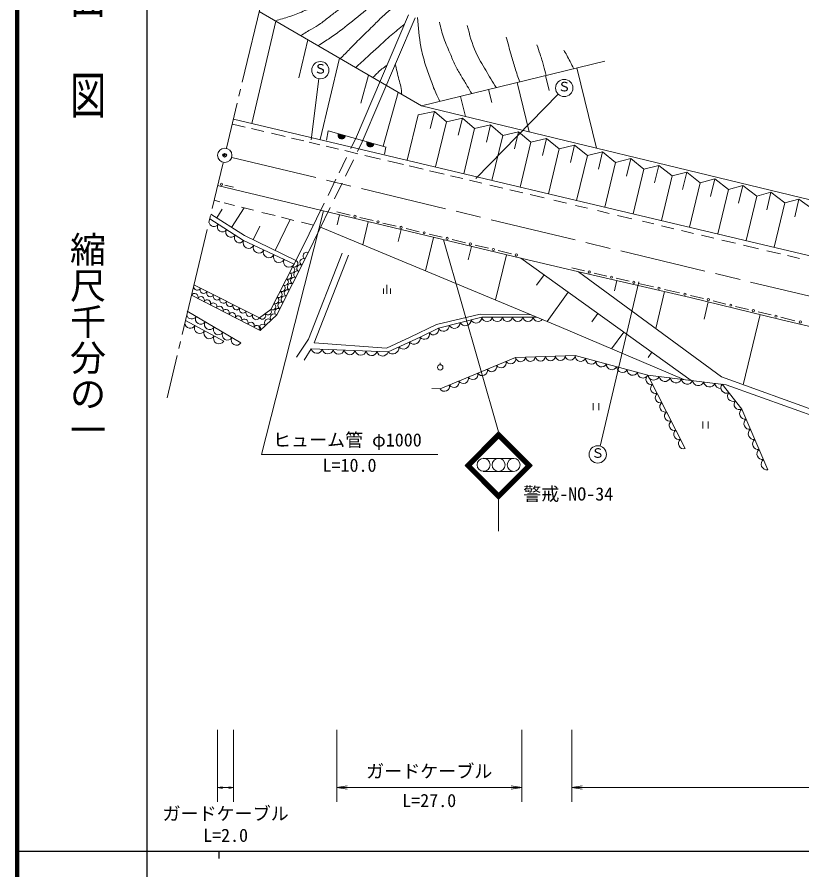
# Model space of a CAD drawing. Units: millimetres, scale not verified. Extents: x 40000 to 680000, y 20000 to 380000.
# Drawn here: x 40000 to 148847, y 202409 to 320740 of the extents above; entities that cross this region are included whole.
import ezdxf
from ezdxf.enums import TextEntityAlignment as Align

# ---------------------------------------------------------------- set-up
doc = ezdxf.new("R2010")
doc.units = ezdxf.units.MM
doc.header["$LTSCALE"] = 1000
doc.header["$PDMODE"] = 32
doc.header["$PDSIZE"] = 500
doc.linetypes.add('CHAIN', pattern=[18.5, 12, -1.5, 3.5, -1.5])
for name, color, linetype, lineweight in [('M-BGD', 7, 'Continuous', 13), ('M-BMK', 2, 'CHAIN', 13), ('M-BMK-SRVR', 3, 'Continuous', 13), ('M-STR-STR3', 7, 'Continuous', 13), ('M-STR-STRC', 7, 'Continuous', 13), ('M-TTL', 2, 'Continuous', 140), ('M-TTL-BAND', 7, 'Continuous', 25)]:
    doc.layers.add(name, color=color, linetype=linetype, lineweight=lineweight)
doc.layers.add('M-OTRS', color=6, linetype='Continuous')
doc.styles.add('@ＭＳ ゴシック', font='')
doc.styles.add('ＭＳ ゴシック', font='')
doc.styles.get('@ＭＳ ゴシック').set_extended_font_data('@MS Gothic')
doc.styles.get('ＭＳ ゴシック').set_extended_font_data('MS Gothic')

# ---------------------------------------------------------------- blocks, each defined once
blk = doc.blocks.new('open_arrow')
at = {"color": 0, "linetype": 'Continuous', "lineweight": -2}
blk.add_lwpolyline([(7.5, 1.25), (0, 0), (7.5, -1.25)], dxfattribs=at)

msp = doc.modelspace()

# ---------------------------------------------------------------- linework, layer by layer
at = {"layer": 'M-BGD'}
for p, q in [((73582, 321531), (96087, 308418)), ((86933, 303811), (94269, 321041)), ((75907, 320176), (72540, 305985)), ((87853, 303419), (95189, 320649)), ((80327, 317601), (79072, 312311)), ((84710, 315047), (82026, 303734)), ((96087, 308418), (121497, 314624)), ((120350, 302542), (117630, 313680)), ((88744, 312697), (87661, 308812)), ((113785, 310535), (113276, 312617)), ((111016, 304803), (109342, 311656)), ((92874, 310290), (90790, 302809)), ((105842, 308873), (105398, 310692)), ((102180, 306943), (101497, 309740)), ((96087, 308418), (171558, 290140)), ((70018, 306583), (177852, 281001)), ((95623, 307153), (94112, 300867)), ((95623, 307153), (97874, 307637)), ((97874, 307637), (97307, 305282)), ((99535, 306211), (97874, 307637)), ((99535, 306211), (101763, 306703)), ((101763, 306703), (101195, 304339)), ((103447, 305270), (101763, 306703)), ((69856, 305902), (71622, 305483)), ((99535, 306211), (98027, 299938)), ((103447, 305270), (105652, 305768)), ((105652, 305768), (105082, 303397)), ((107360, 304329), (105652, 305768)), ((72532, 305267), (74207, 304870)), ((75274, 304617), (77175, 304166)), ((83136, 304942), (82896, 303663)), ((91174, 302702), (83136, 304942)), ((103447, 305270), (101942, 299010)), ((107360, 304329), (105857, 298081)), ((107360, 304329), (109542, 304834)), ((109542, 304834), (108970, 302454)), ((111272, 303389), (109542, 304834)), ((78053, 303957), (79760, 303553)), ((80497, 303378), (81982, 303025)), ((86290, 302495), (86954, 303857)), ((87198, 302074), (87853, 303419)), ((111272, 303389), (109773, 297152)), ((111272, 303389), (113431, 303899)), ((113431, 303899), (112857, 301512)), ((115185, 302450), (113431, 303899)), ((115185, 302450), (117320, 302964)), ((117320, 302964), (116744, 300570)), ((119098, 301511), (117320, 302964)), ((82868, 302815), (84588, 302407)), ((85435, 302206), (87245, 301777)), ((91154, 302708), (90971, 301704)), ((115185, 302450), (113688, 296223)), ((119098, 301511), (121209, 302030)), ((121209, 302030), (120632, 299627)), ((123011, 300573), (121209, 302030)), ((84653, 299132), (85684, 301250)), ((85538, 298665), (86646, 300941)), ((88241, 301540), (90414, 301025)), ((91396, 300792), (93600, 300269)), ((119098, 301511), (117603, 295294)), ((123011, 300573), (121519, 294365)), ((123011, 300573), (125099, 301095)), ((125099, 301095), (124519, 298685)), ((126924, 299635), (125099, 301095)), ((94384, 300083), (96325, 299623)), ((97215, 299411), (99226, 298934)), ((126924, 299635), (125434, 293436)), ((126924, 299635), (128988, 300161)), ((128988, 300161), (128407, 297742)), ((130837, 298698), (128988, 300161)), ((83123, 295991), (84228, 298260)), ((100095, 298728), (101812, 298321)), ((130837, 298698), (129349, 292508)), ((130837, 298698), (132877, 299226)), ((132877, 299226), (132294, 296800)), ((134750, 297761), (132877, 299226)), ((134750, 297761), (136767, 298291)), ((136767, 298291), (136181, 295858)), ((138663, 296825), (136767, 298291)), ((67818, 297359), (109865, 287271)), ((70027, 297138), (68805, 297431)), ((84008, 295526), (85072, 297710)), ((102748, 298099), (104475, 297689)), ((105560, 297432), (107352, 297007)), ((134750, 297761), (133264, 291579)), ((138663, 296825), (140656, 297357)), ((140656, 297357), (140069, 294915)), ((142575, 295890), (140656, 297357)), ((108334, 296774), (110150, 296343)), ((111139, 296108), (113100, 295643)), ((138663, 296825), (137178, 290650)), ((142575, 295890), (141093, 289722)), ((142575, 295890), (144545, 296422)), ((144545, 296422), (143956, 293973)), ((146488, 294955), (144545, 296422)), ((67331, 295312), (68108, 295117)), ((68724, 294962), (70149, 294603)), ((79468, 288487), (82603, 294924)), ((114454, 295322), (116204, 294907)), ((146488, 294955), (145007, 288793)), ((146488, 294955), (148434, 295488)), ((148434, 295488), (147844, 293030)), ((150400, 294020), (148434, 295488)), ((68443, 294064), (67684, 292873)), ((71493, 294264), (69761, 291548)), ((71118, 294359), (72790, 293938)), ((73952, 293645), (75771, 293187)), ((80367, 288049), (83425, 294328)), ((84347, 293702), (86175, 293263)), ((117439, 294613), (119130, 294212)), ((120493, 293889), (122106, 293506)), ((71418, 289741), (66717, 292740)), ((71527, 290422), (66872, 293390)), ((77884, 292655), (75801, 288353)), ((76681, 292958), (78365, 292534)), ((84385, 291910), (84719, 293304)), ((87546, 292935), (89373, 292496)), ((87932, 289161), (88697, 292350)), ((123279, 293228), (125274, 292755)), ((126747, 292406), (128323, 292031)), ((73657, 291718), (72745, 289833)), ((79433, 292265), (81103, 291845)), ((82093, 291593), (115186, 277809)), ((90744, 292167), (92572, 291729)), ((92861, 289595), (93259, 291255)), ((93943, 291400), (95770, 290961)), ((129393, 291778), (131078, 291378)), ((132168, 291119), (133817, 290728)), ((78681, 286959), (71527, 290422)), ((96651, 285530), (97765, 290174)), ((97141, 290633), (98969, 290194)), ((134929, 290464), (136641, 290058)), ((78431, 286475), (71418, 289741)), ((100339, 289865), (102167, 289427)), ((102560, 287061), (103006, 288917)), ((103538, 289098), (105365, 288659)), ((137733, 289799), (139619, 289352)), ((140747, 289084), (142818, 288593)), ((79468, 288487), (75177, 280164)), ((76011, 279408), (80367, 288049)), ((85082, 287985), (80437, 276068)), ((85947, 287697), (81206, 275556)), ((106352, 281489), (107855, 287754)), ((106736, 288331), (108564, 287892)), ((143992, 288314), (145870, 287869)), ((146854, 287635), (148530, 287238)), ((133502, 270325), (109863, 287273)), ((109865, 287271), (117885, 285405)), ((116922, 285937), (118688, 285528)), ((117874, 285413), (137696, 270807)), ((117885, 285405), (133328, 281825)), ((120013, 285220), (121779, 284811)), ((112041, 283522), (113078, 284968)), ((122861, 282738), (123193, 284174)), ((123103, 284504), (124869, 284094)), ((73606, 279032), (64533, 283580)), ((90802, 283102), (90802, 282352)), ((91302, 283602), (91302, 282352)), ((91802, 282352), (91802, 283102)), ((126194, 283787), (128252, 283310)), ((129795, 282952), (131853, 282475)), ((64190, 282142), (73709, 277248)), ((113503, 278510), (116417, 282574)), ((128581, 277524), (129769, 282650)), ((133328, 281825), (145845, 278790)), ((133397, 282117), (135185, 281684)), ((135277, 278824), (135856, 281212)), ((136526, 281358), (138315, 280925)), ((139656, 280599), (141444, 280166)), ((63605, 279924), (71034, 275549)), ((75177, 280164), (73606, 279032)), ((73709, 277248), (76011, 279408)), ((98186, 278065), (104232, 279512)), ((104232, 279512), (111281, 279436)), ((119731, 278453), (120557, 279605)), ((140695, 269729), (143056, 279466)), ((142785, 279840), (144574, 279407)), ((63361, 278661), (68652, 275790)), ((98440, 277574), (104463, 279080)), ((98440, 277574), (104463, 279080)), ((104463, 279080), (112068, 279108)), ((145845, 278790), (207906, 263939)), ((145915, 279081), (147885, 278610)), ((94532, 276325), (98186, 278065)), ((95910, 276325), (98440, 277574)), ((95910, 276325), (98440, 277574)), ((115186, 277809), (132451, 270455)), ((122460, 274711), (124131, 277043)), ((80437, 276068), (78771, 273538)), ((91233, 274787), (94532, 276325)), ((91457, 274274), (95910, 276325)), ((91457, 274274), (95910, 276325)), ((79828, 273153), (80789, 274723)), ((80789, 274723), (91457, 274274)), ((80789, 274723), (91457, 274274)), ((81206, 275556), (91233, 274787)), ((98665, 269149), (109140, 273505)), ((98665, 269149), (109140, 273505)), ((109140, 273505), (117405, 273762)), ((109140, 273505), (117405, 273762)), ((117405, 273762), (127496, 271071)), ((117405, 273762), (127496, 271071)), ((127508, 273516), (128032, 274246)), ((98685, 272510), (98685, 272760)), ((127496, 271071), (138324, 269725)), ((127496, 271071), (132662, 260864)), ((127496, 271071), (138324, 269725)), ((127496, 271071), (132662, 260864)), ((137696, 270807), (166331, 260513)), ((97511, 269213), (98665, 269149)), ((137797, 269791), (140510, 266350)), ((137797, 269791), (140510, 266350)), ((138324, 269725), (167347, 259346)), ((119913, 266182), (119913, 267182)), ((120663, 267182), (120663, 266182)), ((140510, 266350), (144114, 257941)), ((140510, 266350), (144114, 257941)), ((135095, 263637), (135095, 264637)), ((135845, 264637), (135845, 263637))]:
    msp.add_line(p, q, dxfattribs=at)
for centre, radius in [((68346, 297541), 150), ((86860, 293099), 150), ((90059, 292332), 150), ((93257, 291564), 150), ((96456, 290797), 150), ((99654, 290030), 150), ((102852, 289262), 150), ((106051, 288495), 150), ((109249, 287728), 150), ((119350, 285374), 150), ((122441, 284657), 150), ((125532, 283940), 150), ((129024, 283131), 150), ((132625, 282296), 150), ((135856, 281521), 150), ((138985, 280762), 150), ((142115, 280003), 150), ((145244, 279244), 150), ((148624, 278433), 150), ((98682, 272137), 375)]:
    msp.add_circle(centre, radius, dxfattribs=at)
for centre, radius, start, end in [((85035, 304342), 500, 164.2076, 344.2076), ((85035, 304342), 500, 164.2076, 344.2076), ((85035, 304342), 450, 164.2076, 344.2076), ((85035, 304342), 400, 164.2076, 344.2076), ((85035, 304342), 350, 164.2076, 344.2076), ((85035, 304342), 300, 164.2076, 344.2076), ((85035, 304342), 250, 164.2076, 344.2076), ((85035, 304342), 200, 164.2076, 344.2076), ((85035, 304342), 150, 164.2076, 344.2076), ((85035, 304342), 100, 164.2076, 344.2076), ((85035, 304342), 50, 164.2076, 344.2076), ((88992, 303223), 500, 164.2076, 344.2076), ((88992, 303223), 500, 164.2076, 344.2076), ((88992, 303223), 450, 164.2076, 344.2076), ((88992, 303223), 400, 164.2076, 344.2076), ((88992, 303223), 350, 164.2076, 344.2076), ((88992, 303223), 300, 164.2076, 344.2076), ((88992, 303223), 250, 164.2076, 344.2076), ((88992, 303223), 200, 164.2076, 344.2076), ((88992, 303223), 150, 164.2076, 344.2076), ((88992, 303223), 100, 164.2076, 344.2076), ((88992, 303223), 50, 164.2076, 344.2076), ((67305, 292366), 697, 185.71962, 327.46013), ((68480, 291616), 697, 147.46013, 327.46013), ((69655, 290866), 697, 147.46013, 327.46013), ((70831, 290116), 697, 147.46013, 327.46013), ((72120, 289414), 774, 155.02982, 335.02982), ((73522, 288761), 774, 155.02982, 335.02982), ((74925, 288108), 774, 155.02982, 335.02982), ((76327, 287455), 774, 155.02982, 335.02982), ((80149, 287617), 484, 63.2474, 243.2474), ((77730, 286802), 774, 155.02982, 335.02982), ((78462, 286535), 478, 242.72953, 62.72953), ((79278, 285889), 484, 63.2474, 243.2474), ((79714, 286753), 484, 63.2474, 243.2474), ((77586, 284836), 478, 242.72953, 62.72953), ((78024, 285685), 478, 242.72953, 62.72953), ((78843, 285025), 484, 63.2474, 243.2474), ((77148, 283986), 478, 242.72953, 62.72953), ((78407, 284161), 484, 63.2474, 243.2474), ((64987, 283353), 508, 179.80716, 333.37259), ((65894, 282898), 508, 153.37259, 333.37259), ((76710, 283137), 478, 242.72953, 62.72953), ((77536, 282433), 484, 63.2474, 243.2474), ((77971, 283297), 484, 63.2474, 243.2474), ((64623, 281919), 486, 332.79169, 152.79169), ((65488, 281474), 486, 332.79169, 152.79169), ((66802, 282443), 508, 153.37259, 333.37259), ((67709, 281988), 508, 153.37259, 333.37259), ((68616, 281533), 508, 153.37259, 333.37259), ((75834, 281438), 478, 242.72953, 62.72953), ((76272, 282287), 478, 242.72953, 62.72953), ((77100, 281569), 484, 63.2474, 243.2474), ((66354, 281030), 486, 332.79169, 152.79169), ((67219, 280585), 486, 332.79169, 152.79169), ((68084, 280140), 486, 332.79169, 152.79169), ((69523, 281078), 508, 153.37259, 333.37259), ((70431, 280624), 508, 153.37259, 333.37259), ((75396, 280588), 478, 242.72953, 62.72953), ((76665, 280704), 484, 63.2474, 243.2474), ((64224, 279560), 718, 195.03448, 329.50264), ((68950, 279695), 486, 332.79169, 152.79169), ((69815, 279250), 486, 332.79169, 152.79169), ((70681, 278805), 486, 332.79169, 152.79169), ((71338, 280169), 508, 153.37259, 333.37259), ((72245, 279714), 508, 153.37259, 333.37259), ((73153, 279259), 508, 153.37259, 333.37259), ((73999, 279315), 484, 215.77608, 35.77608), ((74785, 279881), 484, 215.77608, 35.77608), ((75628, 279048), 526, 43.1817, 223.1817), ((76229, 279840), 484, 63.2474, 243.2474), ((64022, 278302), 752, 181.66022, 331.51954), ((65462, 278831), 718, 149.50264, 329.50264), ((66701, 278101), 718, 149.50264, 329.50264), ((71546, 278360), 486, 332.79169, 152.79169), ((72411, 277915), 486, 332.79169, 152.79169), ((74093, 277608), 526, 43.1817, 223.1817), ((74860, 278328), 526, 43.1817, 223.1817), ((100650, 278334), 802, 208.61332, 359.45917), ((102156, 278711), 802, 208.61332, 359.45917), ((103661, 279087), 802, 208.61332, 359.45917), ((105173, 279202), 720, 189.82391, 350.60688), ((106593, 279208), 720, 189.82391, 350.60688), ((108013, 279213), 720, 189.82391, 350.60688), ((109433, 279218), 720, 189.82391, 350.60688), ((110854, 279224), 720, 189.82391, 350.60688), ((112274, 279229), 720, 189.82391, 322.03599), ((65345, 277584), 752, 151.51954, 331.51954), ((66668, 276867), 752, 151.51954, 331.51954), ((67939, 277372), 718, 149.50264, 329.50264), ((69177, 276643), 718, 149.50264, 329.50264), ((73277, 277470), 486, 332.79169, 152.79169), ((96492, 276740), 715, 215.52136, 17.02706), ((97757, 277365), 715, 215.52136, 17.02706), ((99144, 277958), 802, 208.61332, 359.45917), ((67991, 276149), 752, 151.51954, 331.51954), ((70415, 275913), 718, 149.50264, 329.50264), ((95060, 276216), 856, 222.13807, 7.30761), ((81559, 274875), 785, 191.20582, 343.97935), ((83083, 274811), 785, 191.20582, 343.97935), ((84607, 274747), 785, 191.20582, 343.97935), ((86131, 274683), 785, 191.20582, 343.97935), ((92092, 274849), 856, 222.13807, 7.30761), ((93576, 275532), 856, 222.13807, 7.30761), ((87655, 274619), 785, 191.20582, 343.97935), ((89179, 274555), 785, 191.20582, 343.97935), ((90703, 274491), 785, 191.20582, 343.97935), ((108440, 273343), 719, 212.10891, 13.05615), ((109826, 273622), 696, 189.68221, 353.86988), ((111203, 273665), 696, 189.68221, 353.86988), ((112581, 273708), 696, 189.68221, 353.86988), ((113958, 273751), 696, 189.68221, 353.86988), ((115336, 273793), 696, 189.68221, 353.86988), ((116713, 273836), 696, 189.68221, 353.86988), ((118168, 273728), 764, 177.44779, 332.68938), ((119610, 273343), 764, 177.44779, 332.68938), ((105821, 272254), 719, 212.10891, 13.05615), ((107130, 272798), 719, 212.10891, 13.05615), ((121051, 272959), 764, 177.44779, 332.68938), ((122493, 272574), 764, 177.44779, 332.68938), ((123934, 272190), 764, 177.44779, 332.68938), ((103202, 271165), 719, 212.10891, 13.05615), ((104511, 271709), 719, 212.10891, 13.05615), ((125376, 271806), 764, 177.44779, 332.68938), ((126818, 271421), 764, 177.44779, 332.68938), ((127931, 270490), 726, 126.83793, 286.84827), ((128295, 271179), 806, 187.73416, 338.09927), ((100583, 270076), 719, 212.10891, 13.05615), ((101893, 270620), 719, 212.10891, 13.05615), ((128577, 269214), 726, 126.83793, 286.84827), ((129842, 270987), 806, 187.73416, 338.09927), ((131389, 270795), 806, 187.73416, 338.09927), ((132935, 270603), 806, 187.73416, 338.09927), ((134482, 270410), 806, 187.73416, 338.09927), ((136029, 270218), 806, 187.73416, 338.09927), ((137576, 270026), 806, 187.73416, 273.35293), ((99274, 269531), 719, 212.10891, 13.05615), ((138363, 269307), 744, 139.44912, 297.06212), ((139267, 268160), 744, 139.44912, 297.06212), ((129223, 267938), 726, 126.83793, 286.84827), ((140172, 267013), 744, 139.44912, 297.06212), ((129869, 266662), 726, 126.83793, 286.84827), ((140980, 265722), 784, 126.79443, 279.60275), ((130514, 265386), 726, 126.83793, 286.84827), ((131160, 264110), 726, 126.83793, 286.84827), ((141581, 264320), 784, 126.79443, 279.60275), ((131806, 262834), 726, 126.83793, 286.84827), ((142181, 262919), 784, 126.79443, 279.60275), ((132451, 261559), 726, 126.83793, 286.84827), ((142782, 261517), 784, 126.79443, 279.60275), ((143383, 260115), 784, 126.79443, 279.60275), ((143983, 258714), 784, 126.79443, 279.60275)]:
    msp.add_arc(centre, radius, start, end, dxfattribs=at)
for points, knots in [([(75835, 320218), (76475, 320402), (77116, 320585), (77745, 320800), (78394, 321021), (79031, 321274), (79667, 321539), (80333, 321816), (80998, 322105), (81613, 322475), (82147, 322796), (82644, 323178), (83140, 323559)], [0, 0, 0, 0, 1, 1, 1, 2, 2, 2, 3, 3, 3, 4, 4, 4, 4]), ([(79358, 318166), (79843, 318474), (80329, 318782), (80825, 319075), (81247, 319324), (81677, 319562), (82081, 319839), (82525, 320143), (82937, 320493), (83362, 320824), (83751, 321127), (84151, 321415), (84545, 321711), (85096, 322126), (85633, 322559), (86171, 322992)], [0, 0, 0, 0, 1, 1, 1, 2, 2, 2, 3, 3, 3, 4, 4, 4, 5, 5, 5, 5]), ([(81737, 316779), (82296, 317122), (82854, 317465), (83398, 317829), (84341, 318463), (85239, 319163), (86126, 319875), (87120, 320674), (88100, 321487), (89081, 322300)], [0, 0, 0, 0, 1, 1, 1, 2, 2, 2, 3, 3, 3, 3]), ([(84824, 314981), (85274, 315433), (85724, 315885), (86171, 316340), (86736, 316917), (87295, 317500), (87871, 318065), (88402, 318586), (88947, 319091), (89472, 319617), (89875, 320020), (90266, 320434), (90680, 320824), (91022, 321148), (91381, 321454), (91739, 321761)], [0, 0, 0, 0, 1, 1, 1, 2, 2, 2, 3, 3, 3, 4, 4, 4, 5, 5, 5, 5]), ([(98645, 309043), (98446, 309427), (98248, 309812), (98071, 310205), (97790, 310831), (97563, 311480), (97332, 312127), (97086, 312815), (96836, 313500), (96617, 314197), (96366, 314997), (96157, 315812), (96001, 316636), (95751, 317968), (95642, 319322), (95533, 320677)], [0, 0, 0, 0, 1, 1, 1, 2, 2, 2, 3, 3, 3, 4, 4, 4, 5, 5, 5, 5]), ([(86971, 313730), (87507, 314232), (88044, 314734), (88585, 315232), (89061, 315668), (89539, 316101), (90014, 316537), (90635, 317108), (91250, 317686), (91887, 318237), (92474, 318745), (93080, 319230), (93685, 319716)], [0, 0, 0, 0, 1, 1, 1, 2, 2, 2, 3, 3, 3, 4, 4, 4, 4]), ([(103062, 310122), (102851, 310470), (102640, 310817), (102432, 311166), (102168, 311609), (101908, 312054), (101644, 312497), (101372, 312952), (101095, 313405), (100855, 313876), (100590, 314397), (100371, 314939), (100141, 315478), (99809, 316255), (99455, 317023), (99180, 317819), (98932, 318535), (98748, 319273), (98564, 320011)], [0, 0, 0, 0, 1, 1, 1, 2, 2, 2, 3, 3, 3, 4, 4, 4, 5, 5, 5, 6, 6, 6, 6]), ([(106447, 310949), (105962, 311751), (105476, 312552), (104993, 313359), (104503, 314175), (104016, 314996), (103629, 315859), (103098, 317044), (102757, 318308), (102417, 319572)], [0, 0, 0, 0, 1, 1, 1, 2, 2, 2, 3, 3, 3, 3]), ([(109709, 311745), (109487, 312380), (109265, 313015), (109059, 313655), (108866, 314259), (108688, 314867), (108517, 315478), (108286, 316305), (108069, 317136), (107852, 317966)], [0, 0, 0, 0, 1, 1, 1, 2, 2, 2, 3, 3, 3, 3]), ([(113396, 312646), (113276, 313098), (113156, 313550), (113026, 314000), (112873, 314529), (112705, 315053), (112533, 315577), (112388, 316021), (112239, 316464), (112090, 316907)], [0, 0, 0, 0, 1, 1, 1, 2, 2, 2, 3, 3, 3, 3]), ([(117198, 313574), (117031, 313905), (116864, 314236), (116697, 314566), (116546, 314865), (116395, 315163), (116229, 315453), (116096, 315687), (115953, 315915), (115810, 316143)], [0, 0, 0, 0, 1, 1, 1, 2, 2, 2, 3, 3, 3, 3]), ([(89326, 312358), (89476, 312492), (89625, 312626), (89768, 312768), (89933, 312932), (90089, 313105), (90261, 313261), (90478, 313456), (90721, 313622), (90951, 313803), (91042, 313875), (91132, 313950), (91222, 314024)], [0, 0, 0, 0, 1, 1, 1, 2, 2, 2, 3, 3, 3, 4, 4, 4, 4]), ([(93353, 310012), (93323, 310375), (93293, 310738), (93217, 311092), (93146, 311425), (93035, 311749), (92946, 312078), (92850, 312436), (92780, 312800), (92700, 313162), (92624, 313508), (92539, 313853), (92454, 314197)], [0, 0, 0, 0, 1, 1, 1, 2, 2, 2, 3, 3, 3, 4, 4, 4, 4])]:
    msp.add_open_spline(points, degree=3, knots=knots, dxfattribs=at)
at = {"layer": 'M-BMK'}
msp.add_line((69765, 301266), (164928, 278399), dxfattribs=at)
at = {"layer": 'M-BMK-SRVR'}
for p, q in [((74718, 326296), (71239, 311704)), ((71007, 310732), (70775, 309759)), ((69051, 302530), (70543, 308786)), ((68574, 300529), (67064, 294195)), ((66600, 292250), (66832, 293223)), ((62890, 276686), (66368, 291277)), ((62658, 275713), (62426, 274741)), ((60799, 267918), (62194, 273768))]:
    msp.add_line(p, q, dxfattribs=at)
msp.add_circle((68806, 301556), 1000, dxfattribs=at)
at = {"layer": 'M-OTRS'}
msp.add_point((68783, 301556), dxfattribs=at)
at = {"layer": 'M-STR-STR3'}
for p, q in [((82514, 293833), (73897, 260034)), ((73897, 260034), (98335, 260034)), ((67818, 221842), (67818, 211842)), ((70027, 221842), (70027, 211842)), ((84347, 221842), (84347, 211842)), ((109980, 221842), (109980, 211842)), ((116922, 221842), (116922, 211842)), ((67818, 213842), (70027, 213842)), ((84347, 213842), (109980, 213842)), ((116922, 213842), (207237, 213842))]:
    msp.add_line(p, q, dxfattribs=at)
at = {"layer": 'M-STR-STRC'}
for p, q in [((81847, 312190), (80779, 303718)), ((103628, 298322), (115046, 310031)), ((106788, 263171), (99160, 289840)), ((120873, 261208), (126247, 284009)), ((102121, 258504), (106788, 263171)), ((102262, 258504), (106788, 263030)), ((102404, 258504), (106788, 262888)), ((102545, 258504), (106788, 262747)), ((106788, 263171), (111455, 258504)), ((106788, 263030), (111313, 258504)), ((106788, 262888), (111172, 258504)), ((106788, 262747), (111030, 258504)), ((102616, 258434), (106858, 262676)), ((102687, 258363), (106929, 262606)), ((102757, 258292), (107000, 262535)), ((106576, 262535), (110818, 258292)), ((106646, 262606), (110889, 258363)), ((106717, 262676), (110960, 258434)), ((104639, 259511), (108891, 259511)), ((102121, 258504), (106788, 253837)), ((102262, 258504), (106788, 253979)), ((102404, 258504), (106788, 254120)), ((102545, 258504), (106788, 254262)), ((102616, 258575), (106858, 254332)), ((102687, 258646), (106929, 254403)), ((102757, 258716), (107000, 254474)), ((106576, 254474), (110818, 258716)), ((106646, 254403), (110889, 258646)), ((106717, 254332), (110960, 258575)), ((106788, 254262), (111030, 258504)), ((106788, 254120), (111172, 258504)), ((106788, 253979), (111313, 258504)), ((106788, 253837), (111455, 258504)), ((104639, 257711), (108728, 257711)), ((106788, 253837), (106788, 249421))]:
    msp.add_line(p, q, dxfattribs=at)
for centre, radius in [((82059, 313371), 1200), ((115879, 310895), 1200), ((120528, 260059), 1200), ((104705, 258617), 900), ((106785, 258603), 900), ((108870, 258611), 900)]:
    msp.add_circle(centre, radius, dxfattribs=at)
at = {"layer": 'M-TTL'}
msp.add_line((40000, 380000), (40000, 20000), dxfattribs=at)
at = {"layer": 'M-TTL-BAND'}
for p, q in [((58000, 370000), (58000, 20000)), ((40000, 205000), (579000, 205000)), ((68000, 205000), (68000, 204000))]:
    msp.add_line(p, q, dxfattribs=at)

# ---------------------------------------------------------------- block references
at = {"layer": 'M-STR-STR3'}
for p, xscale, yscale in [((67818, 213842), 90.2, 90.2), ((84347, 213842), 193, 193), ((116922, 213842), 193, 193)]:
    msp.add_blockref('open_arrow', p, dxfattribs=dict(at, xscale=xscale, yscale=yscale))
at = {"layer": 'M-STR-STR3', "rotation": 180}
for p, xscale, yscale in [((70027, 213842), 90.2, 90.2), ((109980, 213842), 193, 193)]:
    msp.add_blockref('open_arrow', p, dxfattribs=dict(at, xscale=xscale, yscale=yscale))

# ---------------------------------------------------------------- texts
at = {"layer": 'M-STR-STR3', "style": 'ＭＳ ゴシック'}
for s, p in [('ヒューム管 φ1000', (75491, 260608)), ('L=10.0', (82366, 257096)), ('ガードケーブル', (88414, 214638)), ('L=27.0', (93414, 210579)), ('ガードケーブル', (60173, 208760)), ('L=2.0', (65798, 205751))]:
    msp.add_text(s, height=1833, dxfattribs=at).set_placement(p, align=Align.BOTTOM_LEFT)
at = {"layer": 'M-STR-STRC', "style": 'ＭＳ ゴシック'}
for s, height, p in [('Ｓ', 1320, (81169, 312510)), ('Ｓ', 1320, (114989, 310034)), ('Ｓ', 1320, (119638, 259198)), ('警戒-NO-34', 1833, (110192, 253108))]:
    msp.add_text(s, height=height, dxfattribs=at).set_placement(p, align=Align.BOTTOM_LEFT)
at = {"layer": 'M-TTL-BAND', "style": '@ＭＳ ゴシック', "width": 1.4}
msp.add_text('平  面  図', height=3666, rotation=270, dxfattribs=at).set_placement((49777, 306475), align=Align.MIDDLE_RIGHT)
at = {"layer": 'M-TTL-BAND', "style": '@ＭＳ ゴシック'}
msp.add_text('縮尺千分の一', height=3666, rotation=270, dxfattribs=at).set_placement((49777, 261030), align=Align.MIDDLE_RIGHT)

doc.saveas('drawing.dxf')
